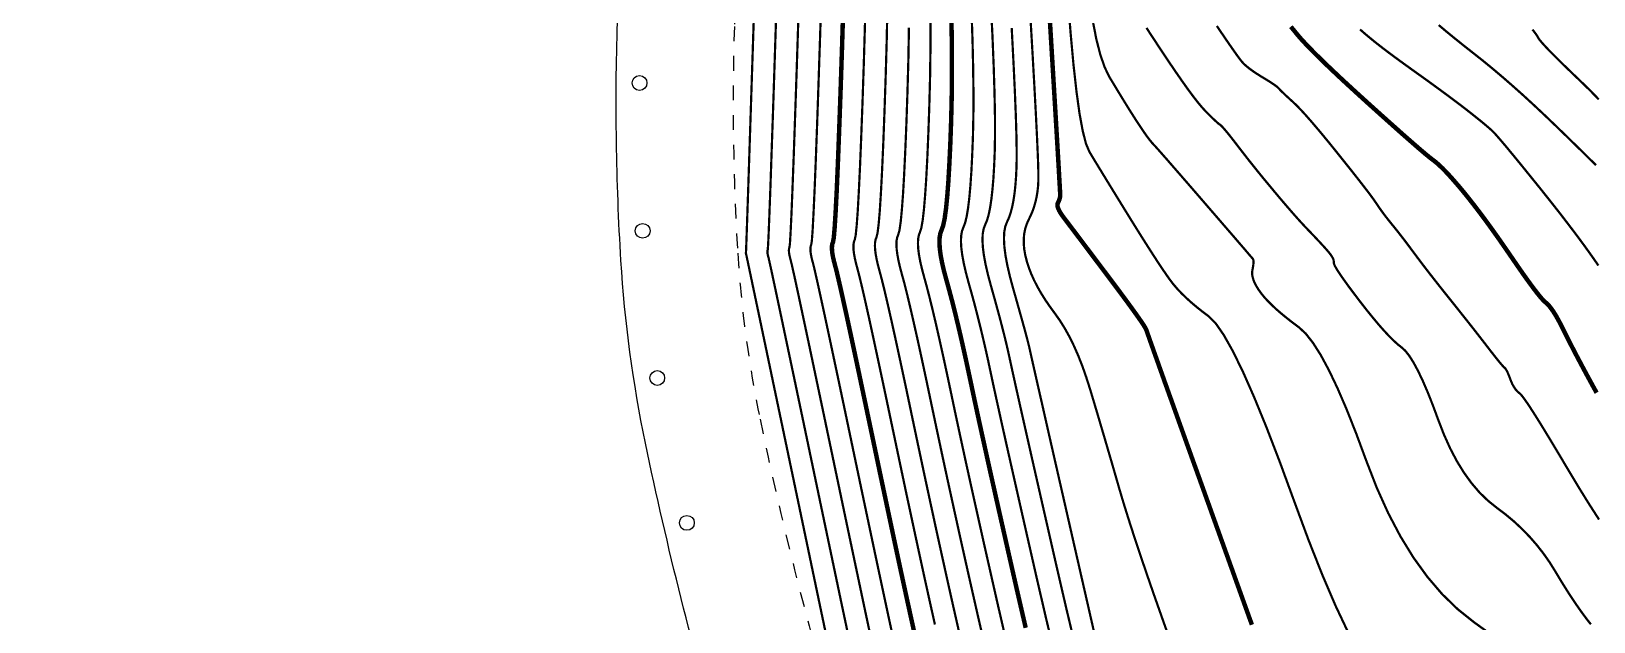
# Model space of a CAD drawing. Extents: x 1059 to 1761, y 608 to 1213.
# Drawn here: x 1089 to 1141.8, y 701.8 to 721.7 of the extents above; entities that cross this region are included whole.
import ezdxf

# ---------------------------------------------------------------- set-up
doc = ezdxf.new("R2010")
doc.units = 0
doc.header["$LTSCALE"] = 0.5
doc.linetypes.add('X6', pattern=[2, 1, -1])
doc.layers.get('0').update_dxf_attribs({"linetype": 'CONTINUOUS'})
for name, color, linetype in [('DGX', 2, 'CONTINUOUS'), ('DLSS', 4, 'CONTINUOUS'), ('SXSS', 5, 'CONTINUOUS'), ('ZBTZ', 3, 'CONTINUOUS')]:
    doc.layers.add(name, color=color, linetype=linetype)

# ---------------------------------------------------------------- blocks, each defined once
blk = doc.blocks.new('gc170')
at = {"linetype": 'Continuous'}
blk.add_circle((0, 0), 0.5, dxfattribs=at)

msp = doc.modelspace()

# ---------------------------------------------------------------- linework, layer by layer
at = {"layer": 'DGX', "linetype": 'Continuous', "const_width": 0.075}
for points in [[(1115.984, 700.736), (1115.754, 701.833), (1115.475, 703.161), (1115.148, 704.723), (1114.772, 706.516), (1114.396, 708.308), (1114.07, 709.862), (1113.794, 711.179), (1113.567, 712.259), (1113.389, 713.102), (1113.262, 713.708), (1113.184, 714.077), (1113.155, 714.209), (1113.152, 714.221), (1113.149, 714.233), (1113.147, 714.243), (1113.146, 714.252), (1113.146, 714.26), (1113.146, 714.267), (1113.147, 714.273), (1113.149, 714.277), (1113.155, 714.42), (1113.17, 714.839), (1113.194, 715.535), (1113.227, 716.508), (1113.268, 717.757), (1113.318, 719.283), (1113.377, 721.086), (1113.444, 723.166)], [(1118.132, 701.19), (1117.967, 701.95), (1117.777, 702.837), (1117.561, 703.85), (1117.32, 704.988), (1117.053, 706.252), (1116.761, 707.642), (1116.474, 709.011), (1116.22, 710.213), (1116, 711.248), (1115.814, 712.117), (1115.662, 712.818), (1115.544, 713.352), (1115.46, 713.72), (1115.41, 713.92), (1115.38, 714.032), (1115.356, 714.134), (1115.34, 714.225), (1115.329, 714.307), (1115.325, 714.378), (1115.328, 714.44), (1115.337, 714.491), (1115.353, 714.533), (1115.375, 714.676), (1115.401, 715.033), (1115.431, 715.605), (1115.467, 716.391), (1115.507, 717.39), (1115.552, 718.604), (1115.601, 720.032), (1115.656, 721.674), (1115.707, 723.339)], [(1116.582, 701.437), (1116.356, 702.505), (1116.09, 703.77), (1115.783, 705.232), (1115.435, 706.891), (1115.089, 708.542), (1114.787, 709.979), (1114.529, 711.202), (1114.316, 712.212), (1114.147, 713.008), (1114.023, 713.59), (1113.942, 713.958), (1113.907, 714.112), (1113.894, 714.158), (1113.885, 714.2), (1113.878, 714.237), (1113.874, 714.27), (1113.872, 714.299), (1113.873, 714.324), (1113.877, 714.345), (1113.884, 714.362), (1113.895, 714.505), (1113.914, 714.904), (1113.94, 715.558), (1113.974, 716.469), (1114.014, 717.635), (1114.063, 719.057), (1114.118, 720.735), (1114.181, 722.669)], [(1120.355, 701.414), (1120.161, 702.266), (1119.966, 703.138), (1119.769, 704.028), (1119.569, 704.938), (1119.368, 705.867), (1119.164, 706.815), (1118.959, 707.781), (1118.751, 708.767), (1118.552, 709.714), (1118.37, 710.564), (1118.207, 711.318), (1118.062, 711.974), (1117.935, 712.534), (1117.827, 712.996), (1117.737, 713.362), (1117.665, 713.631), (1117.608, 713.842), (1117.564, 714.035), (1117.532, 714.208), (1117.512, 714.362), (1117.505, 714.497), (1117.51, 714.613), (1117.528, 714.71), (1117.557, 714.788), (1117.594, 714.932), (1117.631, 715.228), (1117.669, 715.675), (1117.707, 716.274), (1117.746, 717.023), (1117.786, 717.925), (1117.826, 718.978), (1117.867, 720.182), (1117.903, 721.43), (1117.928, 722.615)], [(1124.293, 700.891), (1123.97, 702.242), (1123.634, 703.695), (1123.31, 705.119), (1123.022, 706.385), (1122.771, 707.491), (1122.557, 708.439), (1122.379, 709.229), (1122.239, 709.859), (1122.135, 710.33), (1122.067, 710.643), (1122.014, 710.886), (1121.954, 711.15), (1121.885, 711.433), (1121.808, 711.736), (1121.724, 712.06), (1121.631, 712.403), (1121.531, 712.767), (1121.423, 713.15), (1121.322, 713.527), (1121.243, 713.87), (1121.186, 714.178), (1121.151, 714.453), (1121.138, 714.694), (1121.147, 714.901), (1121.178, 715.074), (1121.231, 715.214), (1121.293, 715.36), (1121.348, 715.552), (1121.397, 715.792), (1121.44, 716.079), (1121.477, 716.412), (1121.509, 716.793), (1121.534, 717.22), (1121.553, 717.695), (1121.563, 718.248), (1121.56, 718.911), (1121.545, 719.685), (1121.517, 720.569), (1121.477, 721.564), (1121.424, 722.669)], [(1133.481, 701.457), (1133.062, 702.342), (1132.62, 703.374), (1132.154, 704.553), (1131.664, 705.879), (1131.18, 707.201), (1130.731, 708.367), (1130.317, 709.38), (1129.939, 710.237), (1129.596, 710.939), (1129.288, 711.486), (1129.016, 711.879), (1128.779, 712.116), (1128.567, 712.275), (1128.369, 712.433), (1128.186, 712.588), (1128.016, 712.742), (1127.861, 712.893), (1127.72, 713.043), (1127.593, 713.191), (1127.48, 713.337), (1127.367, 713.497), (1127.238, 713.685), (1127.093, 713.902), (1126.933, 714.147), (1126.757, 714.421), (1126.565, 714.724), (1126.357, 715.055), (1126.134, 715.414), (1125.91, 715.777), (1125.701, 716.117), (1125.506, 716.434), (1125.326, 716.728), (1125.16, 717), (1125.008, 717.249), (1124.871, 717.475), (1124.749, 717.679), (1124.635, 717.95), (1124.525, 718.38), (1124.417, 718.968), (1124.314, 719.715), (1124.213, 720.62), (1124.116, 721.684), (1124.022, 722.905)], [(1117.367, 701.258), (1117.179, 702.137), (1116.959, 703.177), (1116.705, 704.379), (1116.418, 705.742), (1116.098, 707.267), (1115.781, 708.777), (1115.503, 710.096), (1115.265, 711.225), (1115.065, 712.164), (1114.905, 712.913), (1114.784, 713.471), (1114.701, 713.839), (1114.658, 714.016), (1114.637, 714.095), (1114.621, 714.167), (1114.609, 714.231), (1114.601, 714.289), (1114.599, 714.339), (1114.601, 714.382), (1114.607, 714.418), (1114.618, 714.447), (1114.635, 714.591), (1114.657, 714.969), (1114.686, 715.582), (1114.72, 716.43), (1114.761, 717.512), (1114.807, 718.83), (1114.86, 720.383), (1114.918, 722.171)], [(1121.914, 701.256), (1121.666, 702.326), (1121.421, 703.407), (1121.188, 704.436), (1120.97, 705.414), (1120.764, 706.339), (1120.572, 707.211), (1120.394, 708.032), (1120.229, 708.801), (1120.078, 709.518), (1119.937, 710.183), (1119.804, 710.798), (1119.678, 711.364), (1119.561, 711.879), (1119.451, 712.344), (1119.349, 712.759), (1119.255, 713.124), (1119.168, 713.439), (1119.094, 713.716), (1119.035, 713.969), (1118.993, 714.196), (1118.968, 714.398), (1118.958, 714.576), (1118.965, 714.728), (1118.988, 714.856), (1119.027, 714.958), (1119.073, 715.103), (1119.118, 715.358), (1119.16, 715.722), (1119.2, 716.196), (1119.239, 716.779), (1119.275, 717.472), (1119.309, 718.275), (1119.341, 719.187), (1119.367, 720.157), (1119.381, 721.133), (1119.383, 722.116)], [(1123.579, 700.681), (1123.285, 701.913), (1122.978, 703.238), (1122.68, 704.548), (1122.411, 705.735), (1122.171, 706.799), (1121.959, 707.739), (1121.777, 708.556), (1121.624, 709.25), (1121.499, 709.821), (1121.404, 710.268), (1121.322, 710.652), (1121.237, 711.033), (1121.149, 711.41), (1121.059, 711.784), (1120.966, 712.154), (1120.871, 712.522), (1120.772, 712.886), (1120.671, 713.246), (1120.579, 713.59), (1120.507, 713.903), (1120.455, 714.184), (1120.423, 714.435), (1120.411, 714.655), (1120.419, 714.844), (1120.448, 715.002), (1120.497, 715.129), (1120.553, 715.274), (1120.604, 715.487), (1120.651, 715.769), (1120.694, 716.118), (1120.731, 716.534), (1120.764, 717.019), (1120.792, 717.572), (1120.816, 718.192), (1120.831, 718.884), (1120.834, 719.652), (1120.824, 720.495), (1120.803, 721.414), (1120.769, 722.409)], [(1127.554, 700.946), (1127.242, 701.822), (1126.954, 702.639), (1126.692, 703.396), (1126.455, 704.094), (1126.244, 704.732), (1126.058, 705.31), (1125.897, 705.828), (1125.761, 706.287), (1125.638, 706.715), (1125.515, 707.14), (1125.391, 707.564), (1125.268, 707.986), (1125.144, 708.406), (1125.021, 708.823), (1124.897, 709.239), (1124.773, 709.653), (1124.645, 710.054), (1124.512, 710.433), (1124.372, 710.789), (1124.225, 711.122), (1124.072, 711.432), (1123.912, 711.72), (1123.746, 711.984), (1123.574, 712.226), (1123.406, 712.456), (1123.252, 712.682), (1123.113, 712.905), (1122.988, 713.126), (1122.878, 713.343), (1122.782, 713.558), (1122.701, 713.77), (1122.635, 713.979), (1122.584, 714.182), (1122.55, 714.378), (1122.533, 714.566), (1122.533, 714.745), (1122.55, 714.917), (1122.583, 715.081), (1122.634, 715.236), (1122.701, 715.384), (1122.772, 715.53), (1122.835, 715.682), (1122.888, 715.839), (1122.934, 716.001), (1122.97, 716.168), (1122.998, 716.34), (1123.017, 716.517), (1123.027, 716.7), (1123.027, 716.975), (1123.013, 717.43), (1122.986, 718.064), (1122.946, 718.879), (1122.893, 719.873), (1122.827, 721.047), (1122.748, 722.401)], [(1138.271, 701.394), (1137.74, 701.777), (1137.188, 702.219), (1136.664, 702.729), (1136.168, 703.309), (1135.699, 703.959), (1135.258, 704.677), (1134.844, 705.465), (1134.458, 706.322), (1134.099, 707.248), (1133.762, 708.159), (1133.44, 708.971), (1133.134, 709.682), (1132.842, 710.294), (1132.566, 710.806), (1132.304, 711.218), (1132.058, 711.531), (1131.828, 711.744), (1131.613, 711.904), (1131.414, 712.06), (1131.231, 712.21), (1131.065, 712.354), (1130.915, 712.494), (1130.781, 712.628), (1130.663, 712.757), (1130.562, 712.881), (1130.476, 713), (1130.404, 713.113), (1130.345, 713.221), (1130.3, 713.324), (1130.269, 713.421), (1130.251, 713.513), (1130.248, 713.6), (1130.258, 713.682), (1130.273, 713.757), (1130.284, 713.825), (1130.291, 713.884), (1130.294, 713.936), (1130.294, 713.98), (1130.289, 714.016), (1130.28, 714.044), (1130.267, 714.065), (1130.251, 714.083), (1130.232, 714.104), (1130.21, 714.129), (1130.185, 714.158), (1130.158, 714.189), (1130.128, 714.224), (1130.096, 714.263), (1130.06, 714.304), (1130.004, 714.371), (1129.907, 714.483), (1129.771, 714.641), (1129.596, 714.845), (1129.38, 715.094), (1129.125, 715.39), (1128.83, 715.731), (1128.496, 716.118), (1128.161, 716.505), (1127.865, 716.846), (1127.609, 717.14), (1127.393, 717.389), (1127.215, 717.591), (1127.078, 717.747), (1126.979, 717.857), (1126.92, 717.92), (1126.877, 717.966), (1126.83, 718.023), (1126.776, 718.09), (1126.717, 718.168), (1126.653, 718.257), (1126.583, 718.357), (1126.508, 718.467), (1126.427, 718.589), (1126.338, 718.725), (1126.239, 718.88), (1126.129, 719.053), (1126.009, 719.246), (1125.879, 719.457), (1125.739, 719.687), (1125.588, 719.936), (1125.427, 720.203), (1125.267, 720.531), (1125.119, 720.959), (1124.984, 721.487), (1124.862, 722.117)], [(1119.532, 701.696), (1119.355, 702.488), (1119.168, 703.336), (1118.972, 704.238), (1118.766, 705.194), (1118.549, 706.206), (1118.324, 707.272), (1118.088, 708.392), (1117.859, 709.48), (1117.653, 710.447), (1117.471, 711.295), (1117.313, 712.022), (1117.178, 712.628), (1117.066, 713.115), (1116.978, 713.481), (1116.913, 713.728), (1116.865, 713.906), (1116.828, 714.068), (1116.801, 714.213), (1116.784, 714.343), (1116.778, 714.457), (1116.783, 714.555), (1116.797, 714.637), (1116.823, 714.703), (1116.854, 714.847), (1116.887, 715.163), (1116.923, 715.652), (1116.96, 716.313), (1117, 717.146), (1117.041, 718.151), (1117.085, 719.329), (1117.13, 720.679), (1117.171, 722.066)], [(1121.228, 700.928), (1121.011, 701.87), (1120.791, 702.837), (1120.577, 703.787), (1120.369, 704.721), (1120.167, 705.638), (1119.97, 706.539), (1119.779, 707.423), (1119.594, 708.291), (1119.414, 709.142), (1119.244, 709.949), (1119.087, 710.681), (1118.943, 711.341), (1118.811, 711.926), (1118.693, 712.439), (1118.588, 712.878), (1118.496, 713.243), (1118.416, 713.535), (1118.351, 713.779), (1118.3, 714.002), (1118.263, 714.202), (1118.24, 714.38), (1118.231, 714.536), (1118.237, 714.671), (1118.258, 714.783), (1118.292, 714.873), (1118.334, 715.018), (1118.374, 715.293), (1118.414, 715.698), (1118.454, 716.235), (1118.492, 716.901), (1118.53, 717.698), (1118.568, 718.626), (1118.604, 719.684), (1118.635, 720.793), (1118.654, 721.874)], [(1124.911, 701.43), (1124.612, 702.741), (1124.267, 704.252), (1123.922, 705.767), (1123.62, 707.091), (1123.362, 708.224), (1123.149, 709.165), (1122.978, 709.915), (1122.852, 710.474), (1122.769, 710.842), (1122.73, 711.018), (1122.707, 711.121), (1122.67, 711.267), (1122.621, 711.456), (1122.558, 711.689), (1122.482, 711.965), (1122.392, 712.285), (1122.29, 712.648), (1122.175, 713.054), (1122.064, 713.464), (1121.978, 713.837), (1121.916, 714.172), (1121.878, 714.472), (1121.864, 714.734), (1121.874, 714.959), (1121.908, 715.147), (1121.966, 715.299), (1122.032, 715.445), (1122.091, 715.617), (1122.143, 715.815), (1122.187, 716.04), (1122.224, 716.29), (1122.253, 716.566), (1122.275, 716.869), (1122.29, 717.197), (1122.295, 717.611), (1122.287, 718.171), (1122.266, 718.875), (1122.232, 719.724), (1122.185, 720.718), (1122.126, 721.858)], [(1141.693, 701.702), (1141.535, 701.904), (1141.373, 702.124), (1141.206, 702.361), (1141.034, 702.616), (1140.859, 702.889), (1140.678, 703.18), (1140.493, 703.488), (1140.299, 703.8), (1140.089, 704.099), (1139.864, 704.386), (1139.624, 704.661), (1139.369, 704.925), (1139.1, 705.176), (1138.815, 705.415), (1138.515, 705.642), (1138.215, 705.883), (1137.93, 706.16), (1137.66, 706.476), (1137.405, 706.829), (1137.165, 707.219), (1136.94, 707.648), (1136.73, 708.114), (1136.535, 708.618), (1136.352, 709.113), (1136.177, 709.554), (1136.01, 709.941), (1135.851, 710.274), (1135.701, 710.552), (1135.559, 710.777), (1135.425, 710.947), (1135.3, 711.062), (1135.171, 711.164), (1135.03, 711.292), (1134.874, 711.447), (1134.706, 711.627), (1134.523, 711.834), (1134.328, 712.068), (1134.118, 712.327), (1133.895, 712.613), (1133.681, 712.895), (1133.495, 713.144), (1133.34, 713.36), (1133.213, 713.542), (1133.117, 713.691), (1133.05, 713.807), (1133.013, 713.889), (1133.005, 713.938), (1133.007, 713.973), (1133, 714.014), (1132.983, 714.061), (1132.956, 714.113), (1132.92, 714.171), (1132.874, 714.235), (1132.818, 714.304), (1132.753, 714.379), (1132.682, 714.458), (1132.608, 714.539), (1132.532, 714.622), (1132.452, 714.707), (1132.37, 714.794), (1132.285, 714.884), (1132.197, 714.976), (1132.107, 715.069), (1132.01, 715.172), (1131.902, 715.288), (1131.784, 715.419), (1131.655, 715.564), (1131.516, 715.724), (1131.366, 715.898), (1131.206, 716.086), (1131.035, 716.289), (1130.862, 716.497), (1130.693, 716.7), (1130.53, 716.899), (1130.373, 717.094), (1130.22, 717.285), (1130.073, 717.471), (1129.932, 717.653), (1129.795, 717.83), (1129.668, 717.996), (1129.555, 718.141), (1129.456, 718.266), (1129.37, 718.371), (1129.297, 718.456), (1129.239, 718.521), (1129.194, 718.566), (1129.163, 718.59), (1129.133, 718.61), (1129.095, 718.642), (1129.046, 718.685), (1128.987, 718.739), (1128.919, 718.804), (1128.841, 718.88), (1128.754, 718.968), (1128.656, 719.067), (1128.544, 719.19), (1128.41, 719.351), (1128.256, 719.55), (1128.081, 719.786), (1127.886, 720.06), (1127.67, 720.372), (1127.433, 720.721), (1127.175, 721.108), (1126.917, 721.499), (1126.679, 721.863)], [(1141.969, 705.245), (1141.631, 705.77), (1141.284, 706.33), (1140.928, 706.923), (1140.587, 707.498), (1140.285, 708), (1140.022, 708.431), (1139.798, 708.79), (1139.613, 709.078), (1139.466, 709.293), (1139.358, 709.436), (1139.289, 709.508), (1139.241, 709.547), (1139.195, 709.591), (1139.152, 709.642), (1139.11, 709.699), (1139.072, 709.762), (1139.036, 709.831), (1139.002, 709.906), (1138.97, 709.987), (1138.941, 710.067), (1138.913, 710.138), (1138.886, 710.2), (1138.86, 710.254), (1138.836, 710.299), (1138.813, 710.335), (1138.792, 710.362), (1138.771, 710.381), (1138.745, 710.404), (1138.706, 710.447), (1138.653, 710.507), (1138.588, 710.587), (1138.509, 710.684), (1138.417, 710.801), (1138.311, 710.936), (1138.193, 711.089), (1138.064, 711.257), (1137.926, 711.434), (1137.78, 711.622), (1137.625, 711.819), (1137.462, 712.025), (1137.29, 712.242), (1137.11, 712.468), (1136.921, 712.704), (1136.734, 712.939), (1136.557, 713.162), (1136.391, 713.373), (1136.235, 713.573), (1136.09, 713.761), (1135.956, 713.937), (1135.832, 714.101), (1135.719, 714.253), (1135.613, 714.396), (1135.511, 714.533), (1135.413, 714.663), (1135.318, 714.786), (1135.228, 714.902), (1135.142, 715.012), (1135.059, 715.115), (1134.98, 715.211), (1134.905, 715.304), (1134.832, 715.396), (1134.761, 715.487), (1134.693, 715.578), (1134.627, 715.667), (1134.563, 715.757), (1134.502, 715.845), (1134.444, 715.933), (1134.373, 716.035), (1134.276, 716.17), (1134.152, 716.335), (1134.001, 716.531), (1133.824, 716.759), (1133.62, 717.018), (1133.389, 717.308), (1133.132, 717.63), (1132.872, 717.952), (1132.633, 718.243), (1132.415, 718.503), (1132.218, 718.733), (1132.042, 718.933), (1131.887, 719.101), (1131.754, 719.239), (1131.641, 719.347), (1131.544, 719.435), (1131.458, 719.514), (1131.381, 719.585), (1131.315, 719.647), (1131.26, 719.701), (1131.214, 719.746), (1131.179, 719.783), (1131.155, 719.811), (1131.129, 719.838), (1131.092, 719.871), (1131.042, 719.909), (1130.98, 719.952), (1130.907, 720.002), (1130.821, 720.057), (1130.723, 720.118), (1130.614, 720.184), (1130.502, 720.252), (1130.398, 720.319), (1130.302, 720.383), (1130.214, 720.445), (1130.134, 720.505), (1130.062, 720.564), (1129.998, 720.62), (1129.942, 720.675), (1129.865, 720.767), (1129.737, 720.939), (1129.56, 721.19), (1129.333, 721.519), (1129.056, 721.928)], [(1141.946, 713.832), (1141.726, 714.148), (1141.487, 714.481), (1141.229, 714.832), (1140.95, 715.2), (1140.653, 715.587), (1140.335, 715.991), (1139.999, 716.414), (1139.67, 716.821), (1139.378, 717.182), (1139.122, 717.495), (1138.902, 717.762), (1138.719, 717.981), (1138.571, 718.153), (1138.46, 718.279), (1138.386, 718.357), (1138.322, 718.417), (1138.244, 718.486), (1138.152, 718.565), (1138.046, 718.654), (1137.925, 718.753), (1137.79, 718.861), (1137.641, 718.979), (1137.478, 719.107), (1137.3, 719.244), (1137.106, 719.391), (1136.898, 719.547), (1136.674, 719.712), (1136.435, 719.887), (1136.181, 720.072), (1135.912, 720.265), (1135.627, 720.469), (1135.345, 720.672), (1135.081, 720.865), (1134.836, 721.047), (1134.61, 721.22), (1134.402, 721.383), (1134.214, 721.536), (1134.045, 721.678), (1133.894, 721.811)], [(1141.866, 717.222), (1141.683, 717.403), (1141.457, 717.626), (1141.186, 717.891), (1140.871, 718.199), (1140.511, 718.548), (1140.133, 718.91), (1139.763, 719.257), (1139.401, 719.59), (1139.047, 719.906), (1138.7, 720.208), (1138.362, 720.494), (1138.031, 720.765), (1137.707, 721.021), (1137.396, 721.266), (1137.099, 721.504), (1136.817, 721.735), (1136.55, 721.959)], [(1141.957, 719.448), (1141.666, 719.748), (1141.349, 720.057), (1141.038, 720.354), (1140.765, 720.619), (1140.529, 720.851), (1140.331, 721.05), (1140.171, 721.218), (1140.048, 721.353), (1139.963, 721.455), (1139.915, 721.525), (1139.885, 721.579), (1139.85, 721.634), (1139.81, 721.69), (1139.766, 721.747), (1139.718, 721.805)]]:
    msp.add_lwpolyline(points, dxfattribs=at)
at = {"layer": 'DGX', "color": 3, "linetype": 'Continuous', "const_width": 0.15}
for points in [[(1130.24, 701.69), (1129.939, 702.527), (1129.625, 703.403), (1129.297, 704.318), (1128.955, 705.27), (1128.6, 706.261), (1128.23, 707.289), (1127.877, 708.274), (1127.57, 709.133), (1127.307, 709.866), (1127.091, 710.474), (1126.92, 710.955), (1126.794, 711.31), (1126.714, 711.54), (1126.68, 711.643), (1126.649, 711.707), (1126.582, 711.817), (1126.477, 711.974), (1126.335, 712.176), (1126.156, 712.425), (1125.94, 712.72), (1125.686, 713.062), (1125.396, 713.449), (1125.101, 713.84), (1124.837, 714.191), (1124.603, 714.501), (1124.4, 714.771), (1124.226, 715.001), (1124.082, 715.191), (1123.969, 715.34), (1123.886, 715.45), (1123.823, 715.535), (1123.771, 715.614), (1123.73, 715.687), (1123.7, 715.752), (1123.68, 715.811), (1123.671, 715.863), (1123.674, 715.908), (1123.687, 715.947), (1123.704, 715.982), (1123.719, 716.016), (1123.732, 716.049), (1123.743, 716.081), (1123.752, 716.113), (1123.758, 716.143), (1123.762, 716.173), (1123.764, 716.203), (1123.759, 716.339), (1123.739, 716.689), (1123.707, 717.254), (1123.661, 718.034), (1123.602, 719.028), (1123.529, 720.236), (1123.443, 721.659), (1123.343, 723.297)], [(1118.902, 701.125), (1118.744, 701.839), (1118.568, 702.643), (1118.374, 703.537), (1118.163, 704.522), (1117.935, 705.597), (1117.688, 706.762), (1117.425, 708.017), (1117.166, 709.245), (1116.937, 710.33), (1116.736, 711.272), (1116.564, 712.069), (1116.42, 712.723), (1116.305, 713.234), (1116.219, 713.601), (1116.162, 713.824), (1116.123, 713.969), (1116.092, 714.101), (1116.07, 714.219), (1116.057, 714.325), (1116.052, 714.418), (1116.055, 714.498), (1116.067, 714.564), (1116.088, 714.618), (1116.114, 714.761), (1116.144, 715.098), (1116.177, 715.628), (1116.214, 716.352), (1116.253, 717.268), (1116.296, 718.378), (1116.343, 719.68), (1116.393, 721.176), (1116.439, 722.703)], [(1122.599, 701.585), (1122.322, 702.782), (1122.05, 703.978), (1121.8, 705.086), (1121.57, 706.106), (1121.362, 707.039), (1121.175, 707.884), (1121.009, 708.641), (1120.864, 709.311), (1120.741, 709.893), (1120.629, 710.417), (1120.52, 710.915), (1120.414, 711.387), (1120.31, 711.831), (1120.209, 712.249), (1120.11, 712.64), (1120.013, 713.005), (1119.92, 713.343), (1119.836, 713.653), (1119.771, 713.936), (1119.724, 714.19), (1119.695, 714.417), (1119.685, 714.615), (1119.692, 714.786), (1119.718, 714.929), (1119.762, 715.043), (1119.813, 715.189), (1119.861, 715.423), (1119.906, 715.745), (1119.947, 716.157), (1119.985, 716.657), (1120.019, 717.246), (1120.051, 717.923), (1120.079, 718.689), (1120.099, 719.521), (1120.107, 720.393), (1120.104, 721.306), (1120.088, 722.26)], [(1141.886, 709.531), (1141.735, 709.806), (1141.587, 710.077), (1141.447, 710.336), (1141.315, 710.585), (1141.19, 710.821), (1141.073, 711.047), (1140.963, 711.261), (1140.861, 711.464), (1140.767, 711.655), (1140.678, 711.832), (1140.593, 711.991), (1140.513, 712.133), (1140.436, 712.257), (1140.363, 712.364), (1140.294, 712.453), (1140.23, 712.524), (1140.169, 712.578), (1140.099, 712.641), (1140.008, 712.741), (1139.895, 712.879), (1139.761, 713.053), (1139.605, 713.264), (1139.428, 713.511), (1139.229, 713.796), (1139.008, 714.118), (1138.78, 714.449), (1138.56, 714.765), (1138.347, 715.064), (1138.142, 715.346), (1137.944, 715.613), (1137.753, 715.862), (1137.57, 716.096), (1137.395, 716.313), (1137.229, 716.512), (1137.073, 716.693), (1136.929, 716.855), (1136.796, 716.999), (1136.673, 717.124), (1136.562, 717.23), (1136.462, 717.318), (1136.373, 717.387), (1136.265, 717.469), (1136.109, 717.597), (1135.904, 717.771), (1135.652, 717.99), (1135.351, 718.254), (1135.002, 718.565), (1134.605, 718.92), (1134.159, 719.322), (1133.711, 719.729), (1133.306, 720.102), (1132.944, 720.442), (1132.625, 720.748), (1132.349, 721.02), (1132.116, 721.259), (1131.925, 721.463), (1131.778, 721.634), (1131.66, 721.779), (1131.557, 721.904)]]:
    msp.add_lwpolyline(points, dxfattribs=at)
at = {"layer": 'DLSS', "linetype": 'X6', "flags": 128}
msp.add_lwpolyline([(1405.624, 701.519, 0.023491), (1388.946, 697.665, 0.038552), (1378.841, 693.963, 0.006529), (1362.365, 686.181, 0.01772), (1356.259, 682.926, 0.061108), (1340.875, 671.298, -0.068267), (1328.257, 662.041, -0.016009), (1322.768, 659.289, -0.02366), (1319.075, 657.791, -0.045219), (1311.753, 655.94, -0.054238), (1305.676, 655.642, -0.016984), (1302.16, 655.972, -0.008186), (1294.556, 657.073, -0.038193), (1277.652, 661.147, 0.036458), (1258.974, 665.717, 0.035354), (1247.582, 666.819, 0.045553), (1238.471, 666.223, 0.061008), (1228.1, 663.26, 0.040861), (1214.444, 656.12, 0.02985), (1203.233, 648.064, -0.02999), (1192.717, 640.511, -0.020006), (1180.636, 633.548, -0.026961), (1171.369, 629.309, -0.054055), (1160.073, 626.219, -0.04426), (1145.532, 625.191, -0.019079), (1136.568, 625.694, -0.029014), (1130.945, 626.556, -0.033538), (1120.283, 629.591, -0.038874), (1111.674, 633.456, -0.013137), (1106.236, 636.613, -0.020575), (1103.041, 638.768, -0.022143), (1098.098, 642.756, -0.017543), (1092.178, 648.363, -0.021757), (1089.667, 651.146, -0.01219), (1085.315, 656.683, -0.059278), (1079.196, 667.289, -0.062631), (1076.018, 678.349, -0.023199), (1075.31, 684.86, -0.062756), (1075.418, 686.568, -0.014391), (1077.831, 697.485, 0.00835), (1082.317, 716.674, 0.00067), (1087.064, 738.772, 0.004508), (1087.747, 742.12, 0.013968), (1088.586, 747.179, 0.003122), (1091.46, 769.142, 0.007981), (1093.75, 790.285, 0.017627), (1094.307, 800.086, 0.024093), (1094.112, 807.365, 0.011914), (1092.709, 821.525, 0.010278), (1091.978, 826.602, 0.009428), (1090.967, 832.077, 0.063866), (1090.093, 834.638, 0.027206), (1087.788, 838.75, 0.027206)], format="xyb", dxfattribs=at)
at = {"layer": 'DLSS', "linetype": 'X6'}
msp.add_lwpolyline([(1116.171, 698.504, -0.020701), (1113.623, 708.636, -0.035855), (1112.871, 714.245, -0.023383), (1112.757, 721.915, -0.017331), (1113.46, 732.463, -0.034334), (1114.485, 738.437, 0.036581), (1115.6, 745.122, 0.065747), (1115.369, 751.047, 0.124873), (1113.518, 755.204, 0.111845), (1109.903, 758.132, 0.072064), (1104.566, 759.866, 0.005392), (1103.782, 759.992, 0.002641), (1102.31, 760.204, 0.049637), (1095.724, 760.461, 0.034067), (1090.266, 759.756, 0.04448)], format="xyb", dxfattribs=at)
at = {"layer": 'SXSS', "linetype": 'Continuous'}
msp.add_lwpolyline([(1112.381, 697.382, -0.020701), (1109.753, 707.831, -0.035855), (1108.926, 714.002, -0.023383), (1108.807, 722.041, -0.017331), (1109.528, 732.862, -0.034334), (1110.644, 739.371, 0.036581), (1111.665, 745.486, 0.065747), (1111.474, 750.377, 0.124873), (1110.414, 752.758, 0.111845), (1108.155, 754.587, 0.072064), (1103.896, 755.971, 0.005392), (1103.197, 756.083, 0.002641), (1101.766, 756.29, 0.049637)], format="xyb", dxfattribs=at)

# ---------------------------------------------------------------- block references
at = {"layer": 'ZBTZ', "linetype": 'Continuous', "xscale": 0.5, "yscale": 0.5}
for p, rotation in [((1109.553, 720.002, 7.252), 89.5261973069954), ((1109.658, 715.004, 7.252), 92.8878490105303), ((1110.151, 710.031, 7.252), 98.96023073222331), ((1111.152, 705.133, 7.252), 103.0395109436069)]:
    msp.add_blockref('gc170', p, dxfattribs=dict(at, rotation=rotation))

doc.saveas('drawing.dxf')
